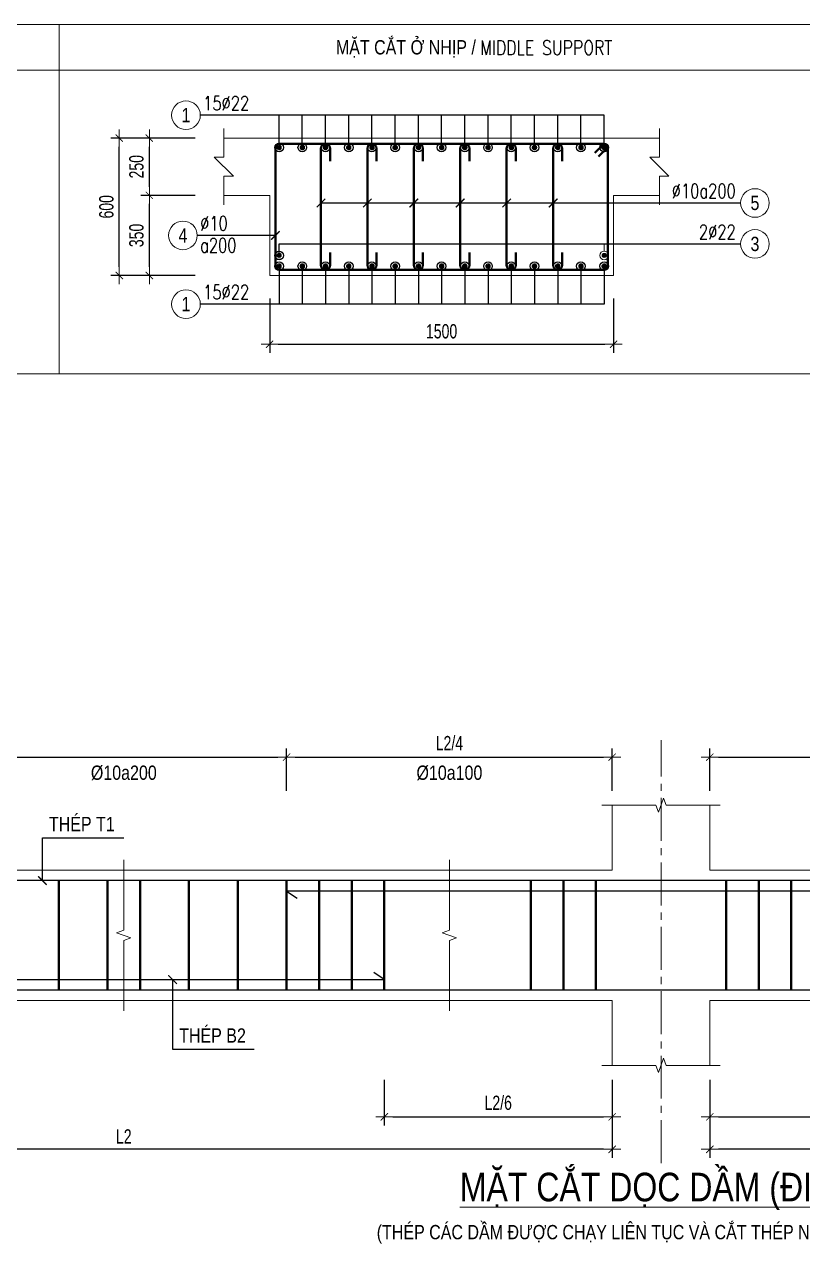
# Model space of a CAD drawing. Header units: millimetres. Extents: x 0 to 256521, y -18667 to 27271.
# Drawn here: x 226762 to 230157, y -2574 to 2749 of the extents above; entities that cross this region are included whole.
import ezdxf
from ezdxf.enums import TextEntityAlignment as Align

# ---------------------------------------------------------------- set-up
doc = ezdxf.new("R2010")
doc.units = ezdxf.units.MM
doc.linetypes.add('CENTER2', pattern=[1.125, 0.75, -0.125, 0.125, -0.125])
doc.layers.get('0').update_dxf_attribs({"lineweight": 20})
doc.layers.get('Defpoints').update_dxf_attribs({"color": 151, "lineweight": 9})
for name, color, linetype, lineweight in [('NDC_S_AXIS', 5, 'CENTER2', 13), ('NDC_S_CONTINUOUS', 3, 'Continuous', 20), ('NDC_S_DIM', 1, 'Continuous', 15), ('NDC_S_REBAR', 4, 'Continuous', 35), ('NDC_S_STIRRUP', 4, 'Continuous', 40), ('NDC_S_THIN LINE', 8, 'Continuous', 9), ('NDC_S_VN TEXT', 7, 'Continuous', 20), ('NDC_Table', 3, 'Continuous', 20)]:
    doc.layers.add(name, color=color, linetype=linetype, lineweight=lineweight)
doc.layers.add('S-REIN', color=1, linetype='Continuous')
doc.styles.add('ARIAL', font='arial.ttf', dxfattribs={"width": 0.8})
doc.styles.add('NDC_DIM', font='', dxfattribs={"width": 0.75})
doc.styles.add('NDC_EN TXT', font='romans.shx', dxfattribs={"width": 0.8})
doc.styles.add('NDC_VIE TXT', font='arial.ttf', dxfattribs={"width": 0.8})
doc.styles.get('NDC_DIM').set_extended_font_data('Dotum')
doc.dimstyles.new('NDC_dim_25', dxfattribs={"dimscale": 25, "dimtxt": 2.5, "dimasz": 1.5, "dimexe": 1.5, "dimexo": 2.5, "dimgap": 1, "dimtad": 1, "dimdec": 0, "dimzin": 0, "dimdsep": 46, "dimtxsty": 'NDC_DIM', "dimblk": 'DIMMARK', "dimcen": 0.09, "dimdle": 1.2, "dimclrd": 1, "dimclre": 1, "dimclrt": 3, "dimadec": 0, "dimazin": 0, "dimtfac": 1, "dimtdec": 0, "dimtix": 1, "dimtofl": 0, "dimtmove": 0, "dimatfit": 3, "dimfxl": 8, "dimfxlon": 1, "dimtolj": 1, "dimtzin": 0, "dimarcsym": 0})

# ---------------------------------------------------------------- blocks, each defined once
blk = doc.blocks.new('DIMMARK')
at = {"layer": 'NDC_S_DIM', "color": 1}
blk.add_line((-1.5, 0), (1, 0), dxfattribs=at)
at = {"layer": 'NDC_S_DIM', "color": 2, "const_width": 0.1}
blk.add_lwpolyline([(-0.42, -0.42), (0.42, 0.42)], dxfattribs=at)
blk = doc.blocks.new('*D225')
at = {"layer": 'Defpoints', "color": 0, "transparency": 16777216}
for p in [(225064.9, -1796), (229326.3, -1796), (225064.9, -2162.3)]:
    blk.add_point(p, dxfattribs=at)
at = {"layer": 'NDC_S_DIM', "color": 1, "lineweight": -2, "transparency": 16777216}
for p, q in [((225064.9, -1962.3), (225064.9, -2199.8)), ((229326.3, -1962.3), (229326.3, -2199.8)), ((229288.8, -2162.3), (225102.4, -2162.3))]:
    blk.add_line(p, q, dxfattribs=at)
at = {"layer": 'NDC_S_DIM', "color": 1, "lineweight": -2, "transparency": 16777216, "xscale": 37.5, "yscale": 37.5, "zscale": 37.5, "rotation": 180}
blk.add_blockref('DIMMARK', (225064.9, -2162.3), dxfattribs=at)
at = {"layer": 'NDC_S_DIM', "color": 1, "lineweight": -2, "transparency": 16777216, "xscale": 37.5, "yscale": 37.5, "zscale": 37.5}
blk.add_blockref('DIMMARK', (229326.3, -2162.3), dxfattribs=at)
at = {"layer": 'NDC_S_DIM', "color": 3, "transparency": 16777216, "insert": (227195.6, -2106), "char_height": 62.5, "attachment_point": 5, "style": 'NDC_DIM'}
blk.add_mtext('\\A1;L2', dxfattribs=at)
blk = doc.blocks.new('*D228')
at = {"layer": 'Defpoints', "color": 0, "transparency": 16777216}
for p in [(229326.3, -449.7), (227905.8, -659.6), (229326.3, -659.6)]:
    blk.add_point(p, dxfattribs=at)
at = {"layer": 'NDC_S_DIM', "color": 1, "lineweight": -2, "transparency": 16777216}
for p, q in [((227905.8, -597.1), (227905.8, -412.2)), ((229326.3, -597.1), (229326.3, -412.2)), ((227943.3, -449.7), (229288.8, -449.7))]:
    blk.add_line(p, q, dxfattribs=at)
at = {"layer": 'NDC_S_DIM', "color": 1, "lineweight": -2, "transparency": 16777216, "xscale": 37.5, "yscale": 37.5, "zscale": 37.5, "rotation": 180}
blk.add_blockref('DIMMARK', (227905.8, -449.7), dxfattribs=at)
at = {"layer": 'NDC_S_DIM', "color": 1, "lineweight": -2, "transparency": 16777216, "xscale": 37.5, "yscale": 37.5, "zscale": 37.5}
blk.add_blockref('DIMMARK', (229326.3, -449.7), dxfattribs=at)
at = {"layer": 'NDC_S_DIM', "color": 3, "transparency": 16777216, "insert": (228616.1, -389), "char_height": 62.5, "attachment_point": 5, "style": 'NDC_DIM'}
blk.add_mtext('\\A1;L2/4', dxfattribs=at)
blk = doc.blocks.new('*D229')
at = {"layer": 'Defpoints', "color": 0, "transparency": 16777216}
for p in [(227905.8, -449.7), (226485.4, -659.6), (227905.8, -659.6)]:
    blk.add_point(p, dxfattribs=at)
at = {"layer": 'NDC_S_DIM', "color": 1, "lineweight": -2, "transparency": 16777216}
for p, q in [((226485.4, -597.1), (226485.4, -412.2)), ((227905.8, -597.1), (227905.8, -412.2)), ((226522.9, -449.7), (227868.3, -449.7))]:
    blk.add_line(p, q, dxfattribs=at)
at = {"layer": 'NDC_S_DIM', "color": 1, "lineweight": -2, "transparency": 16777216, "xscale": 37.5, "yscale": 37.5, "zscale": 37.5, "rotation": 180}
blk.add_blockref('DIMMARK', (226485.4, -449.7), dxfattribs=at)
at = {"layer": 'NDC_S_DIM', "color": 1, "lineweight": -2, "transparency": 16777216, "xscale": 37.5, "yscale": 37.5, "zscale": 37.5}
blk.add_blockref('DIMMARK', (227905.8, -449.7), dxfattribs=at)
blk = doc.blocks.new('*D232')
at = {"layer": 'Defpoints', "color": 0, "transparency": 16777216}
for p in [(228332, -1796), (229326.3, -1796), (229326.3, -2020.3)]:
    blk.add_point(p, dxfattribs=at)
at = {"layer": 'NDC_S_DIM', "color": 1, "lineweight": -2, "transparency": 16777216}
for p, q in [((228332, -1858.5), (228332, -2057.8)), ((229326.3, -1858.5), (229326.3, -2057.8)), ((228369.5, -2020.3), (229288.8, -2020.3))]:
    blk.add_line(p, q, dxfattribs=at)
at = {"layer": 'NDC_S_DIM', "color": 1, "lineweight": -2, "transparency": 16777216, "xscale": 37.5, "yscale": 37.5, "zscale": 37.5, "rotation": 180}
blk.add_blockref('DIMMARK', (228332, -2020.3), dxfattribs=at)
at = {"layer": 'NDC_S_DIM', "color": 1, "lineweight": -2, "transparency": 16777216, "xscale": 37.5, "yscale": 37.5, "zscale": 37.5}
blk.add_blockref('DIMMARK', (229326.3, -2020.3), dxfattribs=at)
at = {"layer": 'NDC_S_DIM', "color": 3, "transparency": 16777216, "insert": (228829.1, -1959.5), "char_height": 62.5, "attachment_point": 5, "style": 'NDC_DIM'}
blk.add_mtext('\\A1;L2/6', dxfattribs=at)
blk = doc.blocks.new('*D233')
at = {"layer": 'Defpoints', "color": 0, "transparency": 16777216}
for p in [(229752.4, -1796), (234013.8, -1796), (229752.4, -2162.3)]:
    blk.add_point(p, dxfattribs=at)
at = {"layer": 'NDC_S_DIM', "color": 1, "lineweight": -2, "transparency": 16777216}
for p, q in [((229752.4, -1962.3), (229752.4, -2199.8)), ((234013.8, -1962.3), (234013.8, -2199.8)), ((233976.3, -2162.3), (229789.9, -2162.3))]:
    blk.add_line(p, q, dxfattribs=at)
at = {"layer": 'NDC_S_DIM', "color": 1, "lineweight": -2, "transparency": 16777216, "xscale": 37.5, "yscale": 37.5, "zscale": 37.5, "rotation": 180}
blk.add_blockref('DIMMARK', (229752.4, -2162.3), dxfattribs=at)
at = {"layer": 'NDC_S_DIM', "color": 1, "lineweight": -2, "transparency": 16777216, "xscale": 37.5, "yscale": 37.5, "zscale": 37.5}
blk.add_blockref('DIMMARK', (234013.8, -2162.3), dxfattribs=at)
at = {"layer": 'NDC_S_DIM', "color": 3, "transparency": 16777216, "insert": (231883.1, -2106), "char_height": 62.5, "attachment_point": 5, "style": 'NDC_DIM'}
blk.add_mtext('\\A1;L3', dxfattribs=at)
blk = doc.blocks.new('*D234')
at = {"layer": 'Defpoints', "color": 0, "transparency": 16777216}
for p in [(231172.9, -449.7), (229752.4, -659.6), (231172.9, -659.6)]:
    blk.add_point(p, dxfattribs=at)
at = {"layer": 'NDC_S_DIM', "color": 1, "lineweight": -2, "transparency": 16777216}
for p, q in [((229752.4, -597.1), (229752.4, -412.2)), ((231172.9, -597.1), (231172.9, -412.2)), ((229789.9, -449.7), (231135.4, -449.7))]:
    blk.add_line(p, q, dxfattribs=at)
at = {"layer": 'NDC_S_DIM', "color": 1, "lineweight": -2, "transparency": 16777216, "xscale": 37.5, "yscale": 37.5, "zscale": 37.5, "rotation": 180}
blk.add_blockref('DIMMARK', (229752.4, -449.7), dxfattribs=at)
at = {"layer": 'NDC_S_DIM', "color": 1, "lineweight": -2, "transparency": 16777216, "xscale": 37.5, "yscale": 37.5, "zscale": 37.5}
blk.add_blockref('DIMMARK', (231172.9, -449.7), dxfattribs=at)
at = {"layer": 'NDC_S_DIM', "color": 3, "transparency": 16777216, "insert": (230462.7, -389), "char_height": 62.5, "attachment_point": 5, "style": 'NDC_DIM'}
blk.add_mtext('\\A1;L3/4', dxfattribs=at)
blk = doc.blocks.new('*D237')
at = {"layer": 'Defpoints', "color": 0, "transparency": 16777216}
for p in [(229752.4, -1796), (230746.8, -1796), (230746.8, -2020.3)]:
    blk.add_point(p, dxfattribs=at)
at = {"layer": 'NDC_S_DIM', "color": 1, "lineweight": -2, "transparency": 16777216}
for p, q in [((229752.4, -1858.5), (229752.4, -2057.8)), ((230746.8, -1858.5), (230746.8, -2057.8)), ((229789.9, -2020.3), (230709.3, -2020.3))]:
    blk.add_line(p, q, dxfattribs=at)
at = {"layer": 'NDC_S_DIM', "color": 1, "lineweight": -2, "transparency": 16777216, "xscale": 37.5, "yscale": 37.5, "zscale": 37.5, "rotation": 180}
blk.add_blockref('DIMMARK', (229752.4, -2020.3), dxfattribs=at)
at = {"layer": 'NDC_S_DIM', "color": 1, "lineweight": -2, "transparency": 16777216, "xscale": 37.5, "yscale": 37.5, "zscale": 37.5}
blk.add_blockref('DIMMARK', (230746.8, -2020.3), dxfattribs=at)
at = {"layer": 'NDC_S_DIM', "color": 3, "transparency": 16777216, "insert": (230249.6, -1959.5), "char_height": 62.5, "attachment_point": 5, "style": 'NDC_DIM'}
blk.add_mtext('\\A1;L3/6', dxfattribs=at)
blk = doc.blocks.new('*D271')
at = {"layer": 'Defpoints', "color": 0, "transparency": 16777216}
for p in [(227832, 1652.8), (229332, 1652.8), (229332, 1352.8)]:
    blk.add_point(p, dxfattribs=at)
at = {"layer": 'NDC_S_DIM', "color": 1, "lineweight": -2, "transparency": 16777216}
for p, q in [((227832, 1552.8), (227832, 1315.3)), ((229332, 1552.8), (229332, 1315.3)), ((227869.5, 1352.8), (229294.5, 1352.8))]:
    blk.add_line(p, q, dxfattribs=at)
at = {"layer": 'NDC_S_DIM', "color": 1, "lineweight": -2, "transparency": 16777216, "xscale": 37.5, "yscale": 37.5, "zscale": 37.5, "rotation": 180}
blk.add_blockref('DIMMARK', (227832, 1352.8), dxfattribs=at)
at = {"layer": 'NDC_S_DIM', "color": 1, "lineweight": -2, "transparency": 16777216, "xscale": 37.5, "yscale": 37.5, "zscale": 37.5}
blk.add_blockref('DIMMARK', (229332, 1352.8), dxfattribs=at)
at = {"layer": 'NDC_S_DIM', "color": 3, "transparency": 16777216, "insert": (228582, 1409), "char_height": 62.5, "attachment_point": 5, "style": 'NDC_DIM'}
blk.add_mtext('\\A1;1500', dxfattribs=at)
blk = doc.blocks.new('*D272')
at = {"layer": 'Defpoints', "color": 0, "transparency": 16777216}
for p in [(227307, 2002.8), (227632, 2002.8), (227632, 1652.8)]:
    blk.add_point(p, dxfattribs=at)
at = {"layer": 'NDC_S_DIM', "color": 1, "lineweight": -2, "transparency": 16777216}
for p, q in [((227507, 2002.8), (227269.5, 2002.8)), ((227307, 1690.3), (227307, 1965.3)), ((227507, 1652.8), (227269.5, 1652.8))]:
    blk.add_line(p, q, dxfattribs=at)
at = {"layer": 'NDC_S_DIM', "color": 1, "lineweight": -2, "transparency": 16777216, "xscale": 37.5, "yscale": 37.5, "zscale": 37.5}
for p, rotation in [((227307, 2002.8), 90), ((227307, 1652.8), 270)]:
    blk.add_blockref('DIMMARK', p, dxfattribs=dict(at, rotation=rotation))
at = {"layer": 'NDC_S_DIM', "color": 3, "transparency": 16777216, "insert": (227250.8, 1827.8), "char_height": 62.5, "attachment_point": 5, "rotation": 90, "style": 'NDC_DIM'}
blk.add_mtext('\\A1;350', dxfattribs=at)
blk = doc.blocks.new('*D273')
at = {"layer": 'Defpoints', "color": 0, "transparency": 16777216}
for p in [(227307, 2252.8), (227632, 2252.8), (227632, 2002.8)]:
    blk.add_point(p, dxfattribs=at)
at = {"layer": 'NDC_S_DIM', "color": 1, "lineweight": -2, "transparency": 16777216}
for p, q in [((227507, 2252.8), (227269.5, 2252.8)), ((227307, 2040.3), (227307, 2215.3)), ((227507, 2002.8), (227269.5, 2002.8))]:
    blk.add_line(p, q, dxfattribs=at)
at = {"layer": 'NDC_S_DIM', "color": 1, "lineweight": -2, "transparency": 16777216, "xscale": 37.5, "yscale": 37.5, "zscale": 37.5}
for p, rotation in [((227307, 2252.8), 90), ((227307, 2002.8), 270)]:
    blk.add_blockref('DIMMARK', p, dxfattribs=dict(at, rotation=rotation))
at = {"layer": 'NDC_S_DIM', "color": 3, "transparency": 16777216, "insert": (227250.8, 2127.8), "char_height": 62.5, "attachment_point": 5, "rotation": 90, "style": 'NDC_DIM'}
blk.add_mtext('\\A1;250', dxfattribs=at)
blk = doc.blocks.new('*D274')
at = {"layer": 'Defpoints', "color": 0, "transparency": 16777216}
for p in [(227176, 2252.8), (227632, 2252.8), (227632, 1652.8)]:
    blk.add_point(p, dxfattribs=at)
at = {"layer": 'NDC_S_DIM', "color": 1, "lineweight": -2, "transparency": 16777216}
for p, q in [((227376, 2252.8), (227138.5, 2252.8)), ((227176, 1690.3), (227176, 2215.3)), ((227376, 1652.8), (227138.5, 1652.8))]:
    blk.add_line(p, q, dxfattribs=at)
at = {"layer": 'NDC_S_DIM', "color": 1, "lineweight": -2, "transparency": 16777216, "xscale": 37.5, "yscale": 37.5, "zscale": 37.5}
for p, rotation in [((227176, 2252.8), 90), ((227176, 1652.8), 270)]:
    blk.add_blockref('DIMMARK', p, dxfattribs=dict(at, rotation=rotation))
at = {"layer": 'NDC_S_DIM', "color": 3, "transparency": 16777216, "insert": (227119.8, 1952.8), "char_height": 62.5, "attachment_point": 5, "rotation": 90, "style": 'NDC_DIM'}
blk.add_mtext('\\A1;600', dxfattribs=at)
blk = doc.blocks.new('kata_block_THEP')
at = {"layer": 'NDC_S_REBAR', "color": 0}
for p, q in [((-0.5, 0), (0.5, 0)), ((-0.35, 0.35), (0.35, -0.35)), ((0.35, 0.35), (-0.35, -0.35)), ((0, 0.5), (0, -0.5))]:
    blk.add_line(p, q, dxfattribs=at)
at = {"layer": 'NDC_S_REBAR', "color": 0, "const_width": 0.0833}
blk.add_lwpolyline([(-0.5, 0, 1), (0.5, 0, 1), (-0.5, 0, 1)], format="xyb", dxfattribs=at)
blk = doc.blocks.new('*U212')
blk.add_circle((-2.5, 0), 2.5)
at = {"layer": 'NDC_S_VN TEXT', "color": 3, "style": 'NDC_EN TXT', "width": 0.75}
blk.add_attdef('DK1', (0.5, 0.85), '', height=2.5, dxfattribs=at)
at = {"layer": 'NDC_S_VN TEXT', "color": 7, "style": 'ARIAL', "width": 0.8}
blk.add_attdef('SH2', text='', height=2.5, dxfattribs=at).set_placement((-2.5, 0), align=Align.MIDDLE)
blk = doc.blocks.new('*U209')
blk.add_circle((2.5, 0), 2.5)
at = {"layer": 'NDC_S_VN TEXT', "color": 3, "style": 'NDC_EN TXT', "width": 0.75}
blk.add_attdef('DK2', text='', height=2.5, dxfattribs=at).set_placement((-0.85, 0.85), align=Align.RIGHT)
at = {"layer": 'NDC_S_VN TEXT', "color": 7, "style": 'ARIAL', "width": 0.8}
blk.add_attdef('SH3', text='', height=2.5, dxfattribs=at).set_placement((2.5, 0), align=Align.MIDDLE)
blk = doc.blocks.new('*U213')
blk.add_circle((-2.5, 0), 2.5)
at = {"layer": 'NDC_S_VN TEXT', "color": 3, "style": 'NDC_EN TXT', "width": 0.75}
for tag, p in [('DK1', (0.5, 0.85)), ('KC1', (0.5, -2.97))]:
    blk.add_attdef(tag, p, '', height=2.5, dxfattribs=at)
at = {"layer": 'NDC_S_VN TEXT', "color": 7, "style": 'ARIAL', "width": 0.8}
blk.add_attdef('SH2', text='', height=2.5, dxfattribs=at).set_placement((-2.5, 0), align=Align.MIDDLE)
blk = doc.blocks.new('TABLE 1')
at = {"layer": 'NDC_Table'}
for p, q in [((0, 0), (10824, 0)), ((4237.7, 0), (4237.7, -1526.1)), ((0, -200), (10824, -200)), ((0, -1526.1), (10824, -1526.1))]:
    blk.add_line(p, q, dxfattribs=at)
at = {"layer": 'NDC_S_VN TEXT', "style": 'NDC_VIE TXT', "width": 0.8}
blk.add_text('MẶT CẮT Ở NHỊP /', height=62.5, dxfattribs=at).set_placement((5750.6, -100), align=Align.MIDDLE_CENTER)
at = {"layer": 'NDC_S_VN TEXT', "color": 2, "style": 'NDC_EN TXT', "width": 0.8}
blk.add_text('MIDDLE SUPPORT', height=62.5, dxfattribs=at).set_placement((6074.5, -101.8), align=Align.MIDDLE_LEFT)

msp = doc.modelspace()

# ---------------------------------------------------------------- linework, layer by layer
at = {"layer": 'NDC_S_AXIS', "ltscale": 250}
msp.add_line((229539.4, -2222.1), (229539.4, -375.5), dxfattribs=at)
at = {"layer": 'NDC_S_CONTINUOUS'}
msp.add_line((227632, 2252.8), (229532, 2252.8), dxfattribs=at)
for points in [[(227632, 2002.8), (227832, 2002.8), (227832, 1652.8), (229332, 1652.8), (229332, 2002.8), (229532, 2002.8)], [(229326.3, -659.6), (229326.3, -943.7), (225064.9, -943.7), (225064.9, -659.6)], [(234013.8, -659.6), (234013.8, -943.7), (229752.4, -943.7), (229752.4, -659.6)], [(229326.3, -1796), (229326.3, -1511.9), (225064.9, -1511.9), (225064.9, -1796)], [(234013.8, -1796), (234013.8, -1511.9), (229752.4, -1511.9), (229752.4, -1796)]]:
    msp.add_lwpolyline(points, dxfattribs=at)
at = {"layer": 'NDC_S_DIM'}
for points in [[(227632, 1961.1), (227632, 2086.1), (227673.7, 2086.1), (227590.4, 2169.4), (227632, 2169.4), (227632, 2294.4)], [(229532, 1961.1), (229532, 2086.1), (229573.7, 2086.1), (229490.4, 2169.4), (229532, 2169.4), (229532, 2294.4)], [(229280.8, -659.6), (229516.6, -659.6), (229528, -690.8), (229550.7, -628.4), (229562.1, -659.6), (229797.9, -659.6)], [(227195.6, -898.2), (227195.6, -1205.1), (227164.4, -1216.4), (227226.8, -1239.2), (227195.6, -1250.5), (227195.6, -1557.4)], [(228616.1, -898.2), (228616.1, -1205.1), (228584.8, -1216.4), (228647.3, -1239.2), (228616.1, -1250.5), (228616.1, -1557.4)], [(229280.8, -1796), (229516.6, -1796), (229528, -1827.2), (229550.7, -1764.7), (229562.1, -1796), (229797.9, -1796)]]:
    msp.add_lwpolyline(points, dxfattribs=at)
at = {"layer": 'NDC_S_STIRRUP', "ltscale": 37.5}
for p, q in [((226911.5, -989.2), (226911.5, -1466.6)), ((227124.6, -989.2), (227124.6, -1466.6)), ((227266.6, -989.2), (227266.6, -1466.6)), ((227479.7, -989.2), (227479.7, -1466.6)), ((227692.8, -989.2), (227692.8, -1466.6)), ((227905.8, -989.2), (227905.8, -1466.6)), ((228047.9, -989.2), (228047.9, -1466.6)), ((228189.9, -989.2), (228189.9, -1466.6)), ((228332, -989.2), (228332, -1466.6)), ((228971.2, -989.2), (228971.2, -1466.6)), ((229113.2, -989.2), (229113.2, -1466.6)), ((229255.3, -989.2), (229255.3, -1466.6)), ((229823.5, -989.2), (229823.5, -1466.6)), ((229965.5, -989.2), (229965.5, -1466.6)), ((230107.5, -989.2), (230107.5, -1466.6))]:
    msp.add_line(p, q, dxfattribs=at)
at = {"layer": 'NDC_S_STIRRUP'}
for points in [[(229251, 2187.8), (229291, 2227.8, -0.414214), (229307, 2211.8), (229307, 1693.8, -0.414214), (229291, 1677.8), (227873, 1677.8, -0.414214), (227857, 1693.8), (227857, 2211.8, -0.414214), (227873, 2227.8), (229291, 2227.8, -0.414214), (229307, 2211.8), (229267, 2171.8)], [(228095.6, 2152.8), (228095.6, 2207.8, 1), (228055.6, 2207.8), (228055.6, 1697.8, 1), (228095.6, 1697.8), (228095.6, 1752.8)], [(228298.2, 2152.8), (228298.2, 2207.8, 1), (228258.2, 2207.8), (228258.2, 1697.8, 1), (228298.2, 1697.8), (228298.2, 1752.8)], [(228500.8, 2152.8), (228500.8, 2207.8, 1), (228460.8, 2207.8), (228460.8, 1697.8, 1), (228500.8, 1697.8), (228500.8, 1752.8)], [(228703.3, 2152.8), (228703.3, 2207.8, 1), (228663.3, 2207.8), (228663.3, 1697.8, 1), (228703.3, 1697.8), (228703.3, 1752.8)], [(228905.9, 2152.8), (228905.9, 2207.8, 1), (228865.9, 2207.8), (228865.9, 1697.8, 1), (228905.9, 1697.8), (228905.9, 1752.8)], [(229108.5, 2152.8), (229108.5, 2207.8, 1), (229068.5, 2207.8), (229068.5, 1697.8, 1), (229108.5, 1697.8), (229108.5, 1752.8)]]:
    msp.add_lwpolyline(points, format="xyb", dxfattribs=at)
at = {"layer": 'NDC_S_THIN LINE'}
msp.add_line((229291, 1759.5), (229291, 1790.8), dxfattribs=at)
for centre in [(227873, 1740.8), (229291, 1740.8)]:
    msp.add_circle(centre, 18.8, dxfattribs=at)
at = {"layer": 'S-REIN', "ltscale": 100}
for points in [[(234403.6, -1466.6), (234403.6, -1031.8, 0.414214), (234360.9, -989.2), (223297.3, -989.2, 0.414214), (223254.7, -1031.8), (223254.7, -1466.6)], [(223285, -1095), (223285, -1424, 0.414214), (223327.6, -1466.6), (234330.6, -1466.6, 0.414214), (234373.2, -1424), (234373.2, -1095)]]:
    msp.add_lwpolyline(points, format="xyb", dxfattribs=at)
for points in [[(231326.7, -1065), (231372.2, -1034.6), (227905.8, -1034.6), (227951.3, -1065)], [(226104.7, -1390.8), (226059.3, -1421.1), (228332, -1421.1), (228286.5, -1390.8)]]:
    msp.add_lwpolyline(points, dxfattribs=at)

# ---------------------------------------------------------------- block references
at = {"layer": 'NDC_S_REBAR'}
for p, xscale, yscale, zscale in [((227873, 2211.8), 22, 22, 22), ((227974.3, 2211.8), 22, 22, 22), ((228075.6, 2211.8), 22, 22, 22), ((228176.9, 2211.8), 22, 22, 22), ((228278.2, 2211.8), 22, 22, 22), ((228379.5, 2211.8), 22, 22, 22), ((228480.8, 2211.8), 22, 22, 22), ((228582, 2211.8), 22, 22, 22), ((228683.3, 2211.8), 22, 22, 22), ((228784.6, 2211.8), 22, 22, 22), ((228885.9, 2211.8), 22, 22, 22), ((228987.2, 2211.8), 22, 22, 22), ((229088.5, 2211.8), 22, 22, 22), ((229189.8, 2211.8), 22, 22, 22), ((229291, 2211.8), 22, 22, 22), ((227873, 1693.8), 22, 22, 22), ((227873, 1740.8), 20, 20, 20), ((227974.3, 1693.8), 22, 22, 22), ((228075.6, 1693.8), 22, 22, 22), ((228176.9, 1693.8), 22, 22, 22), ((228278.2, 1693.8), 22, 22, 22), ((228379.5, 1693.8), 22, 22, 22), ((228480.8, 1693.8), 22, 22, 22), ((228582, 1693.8), 22, 22, 22), ((228683.3, 1693.8), 22, 22, 22), ((228784.6, 1693.8), 22, 22, 22), ((228885.9, 1693.8), 22, 22, 22), ((228987.2, 1693.8), 22, 22, 22), ((229088.5, 1693.8), 22, 22, 22), ((229189.8, 1693.8), 22, 22, 22), ((229291, 1693.8), 22, 22, 22), ((229291, 1740.8), 20, 20, 20)]:
    msp.add_blockref('kata_block_THEP', p, dxfattribs=dict(at, xscale=xscale, yscale=yscale, zscale=zscale))
at = {"layer": 'NDC_S_THIN LINE'}
msp.add_blockref('TABLE 1', (222675.6, 2749.3), dxfattribs=at)
at = {"layer": 'NDC_S_THIN LINE', "xscale": 25, "yscale": 25, "zscale": 25}
for name, p, values in [('*U212', (227529.3, 2352.8), {'SH2': '1', 'DK1': '15%%c22'}), ('*U209', (229886.6, 1969.5), {'SH3': '5', 'DK2': '%%c10a200'}), ('*U213', (227516, 1827.8), {'SH2': '4', 'DK1': '%%c10', 'KC1': 'a200'}), ('*U209', (229886.6, 1790.8), {'SH3': '3', 'DK2': '2%%c22'}), ('*U212', (227529.3, 1527.8), {'SH2': '1', 'DK1': '15%%c22'})]:
    msp.add_blockref(name, p, dxfattribs=at).add_auto_attribs(values)

# ---------------------------------------------------------------- texts
at = {"layer": 'NDC_S_VN TEXT', "style": 'NDC_VIE TXT', "width": 0.8}
for s, height, p in [('%%C10a200', 62.5, (227195.6, -549.1)), ('%%C10a100', 62.5, (228616.1, -549.1)), ('%%UMẶT CẮT DỌC DẦM (ĐIỂN HÌNH)', 125, (229740.2, -2389.4)), ('(THÉP CÁC DẦM ĐƯỢC CHẠY LIÊN TỤC VÀ CẮT THÉP NHỊP, GỐI THEO CHI TIẾT NÀY)', 62.5, (229740.2, -2555.1))]:
    msp.add_text(s, height=height, dxfattribs=at).set_placement(p, align=Align.CENTER)
for s, p in [('THÉP T1', (226868.9, -773.2)), ('THÉP B2', (227437.1, -1696.5))]:
    msp.add_text(s, height=62.5, dxfattribs=at).set_placement(p)

# ---------------------------------------------------------------- dimensions: what is measured, and where the dimension line sits
at = {"layer": 'NDC_S_DIM'}
for base, p1, p2, picture, middle in [((227176, 2252.8), (227632, 1652.8), (227632, 2252.8), '*D274', (227119.8, 1952.8)), ((227307, 2252.8), (227632, 2002.8), (227632, 2252.8), '*D273', (227250.8, 2127.8)), ((227307, 2002.8), (227632, 1652.8), (227632, 2002.8), '*D272', (227250.8, 1827.8))]:
    dim = msp.add_linear_dim(base=base, p1=p1, p2=p2, angle=270, dimstyle='NDC_dim_25', dxfattribs=at)
    dim.commit()
    dim.dimension.update_dxf_attribs({"geometry": picture, "text_midpoint": middle})
dim = msp.add_linear_dim(base=(229332, 1352.8), p1=(227832, 1652.8), p2=(229332, 1652.8), dimstyle='NDC_dim_25', dxfattribs=at)
dim.commit()
dim.dimension.update_dxf_attribs({"geometry": '*D271', "text_midpoint": (228582, 1409)})
for base, p1, p2, text, picture, middle in [((229326.3, -449.7), (227905.8, -659.6), (229326.3, -659.6), 'L2/4', '*D228', (228616.1, -389)), ((231172.9, -449.7), (229752.4, -659.6), (231172.9, -659.6), 'L3/4', '*D234', (230462.7, -389)), ((227905.8, -449.7), (226485.4, -659.6), (227905.8, -659.6), ' ', '*D229', (227195.6, -449.7)), ((229326.3, -2020.3), (228332, -1796), (229326.3, -1796), 'L2/6', '*D232', (228829.1, -1959.5)), ((230746.8, -2020.3), (229752.4, -1796), (230746.8, -1796), 'L3/6', '*D237', (230249.6, -1959.5))]:
    dim = msp.add_linear_dim(base=base, p1=p1, p2=p2, text=text, dimstyle='NDC_dim_25', dxfattribs=at)
    dim.commit()
    dim.dimension.update_dxf_attribs({"geometry": picture, "text_midpoint": middle})
for base, p1, p2, text, picture, middle in [((225064.9, -2162.3), (229326.3, -1796), (225064.9, -1796), 'L2', '*D225', (227195.6, -2106)), ((229752.4, -2162.3), (234013.8, -1796), (229752.4, -1796), 'L3', '*D233', (231883.1, -2106))]:
    dim = msp.add_linear_dim(base=base, p1=p1, p2=p2, angle=180, text=text, dimstyle='NDC_dim_25', dxfattribs=at)
    dim.commit()
    dim.dimension.update_dxf_attribs({"geometry": picture, "text_midpoint": middle})

# ---------------------------------------------------------------- leaders
at = {"layer": 'NDC_S_THIN LINE'}
for points, override in [([(227873, 2211.8), (227873, 2352.8), (227529.3, 2352.8)], {"dimldrblk": 'DotBlank'}), ([(227974.3, 2211.8), (227974.3, 2352.8), (227529.3, 2352.8)], {"dimldrblk": 'DotBlank'}), ([(228075.6, 2211.8), (228075.6, 2352.8), (227529.3, 2352.8)], {"dimldrblk": 'DotBlank'}), ([(228176.9, 2211.8), (228176.9, 2352.8), (227529.3, 2352.8)], {"dimldrblk": 'DotBlank'}), ([(228278.2, 2211.8), (228278.2, 2352.8), (227529.3, 2352.8)], {"dimldrblk": 'DotBlank'}), ([(228379.5, 2211.8), (228379.5, 2352.8), (227529.3, 2352.8)], {"dimldrblk": 'DotBlank'}), ([(228480.8, 2211.8), (228480.8, 2352.8), (227529.3, 2352.8)], {"dimldrblk": 'DotBlank'}), ([(228582, 2211.8), (228582, 2352.8), (227529.3, 2352.8)], {"dimldrblk": 'DotBlank'}), ([(228683.3, 2211.8), (228683.3, 2352.8), (227529.3, 2352.8)], {"dimldrblk": 'DotBlank'}), ([(228784.6, 2211.8), (228784.6, 2352.8), (227529.3, 2352.8)], {"dimldrblk": 'DotBlank'}), ([(228885.9, 2211.8), (228885.9, 2352.8), (227529.3, 2352.8)], {"dimldrblk": 'DotBlank'}), ([(228987.2, 2211.8), (228987.2, 2352.8), (227529.3, 2352.8)], {"dimldrblk": 'DotBlank'}), ([(229088.5, 2211.8), (229088.5, 2352.8), (227529.3, 2352.8)], {"dimldrblk": 'DotBlank'}), ([(229189.8, 2211.8), (229189.8, 2352.8), (227529.3, 2352.8)], {"dimldrblk": 'DotBlank'}), ([(229291, 2211.8), (229291, 2352.8), (227529.3, 2352.8)], {"dimldrblk": 'DotBlank'}), ([(228055.6, 1969.5), (229886.6, 1969.5)], {"dimldrblk": 'ArchTick'}), ([(228258.2, 1969.5), (229886.6, 1969.5)], {"dimldrblk": 'ArchTick'}), ([(228460.8, 1969.5), (229886.6, 1969.5)], {"dimldrblk": 'ArchTick'}), ([(228663.3, 1969.5), (229886.6, 1969.5)], {"dimldrblk": 'ArchTick'}), ([(228865.9, 1969.5), (229886.6, 1969.5)], {"dimldrblk": 'ArchTick'}), ([(229068.5, 1969.5), (229886.6, 1969.5)], {"dimldrblk": 'ArchTick'}), ([(227857, 1827.8), (227516, 1827.8)], {"dimldrblk": 'ArchTick'}), ([(227873, 1740.8), (227873, 1790.8), (229886.6, 1790.8)], {"dimldrblk": 'DotBlank'}), ([(227873, 1693.8), (227873, 1527.8), (227529.3, 1527.8)], {"dimldrblk": 'DotBlank'}), ([(227974.3, 1693.8), (227974.3, 1527.8), (227529.3, 1527.8)], {"dimldrblk": 'DotBlank'}), ([(228075.6, 1693.8), (228075.6, 1527.8), (227529.3, 1527.8)], {"dimldrblk": 'DotBlank'}), ([(228176.9, 1693.8), (228176.9, 1527.8), (227529.3, 1527.8)], {"dimldrblk": 'DotBlank'}), ([(228278.2, 1693.8), (228278.2, 1527.8), (227529.3, 1527.8)], {"dimldrblk": 'DotBlank'}), ([(228379.5, 1693.8), (228379.5, 1527.8), (227529.3, 1527.8)], {"dimldrblk": 'DotBlank'}), ([(228480.8, 1693.8), (228480.8, 1527.8), (227529.3, 1527.8)], {"dimldrblk": 'DotBlank'}), ([(228582, 1693.8), (228582, 1527.8), (227529.3, 1527.8)], {"dimldrblk": 'DotBlank'}), ([(228683.3, 1693.8), (228683.3, 1527.8), (227529.3, 1527.8)], {"dimldrblk": 'DotBlank'}), ([(228784.6, 1693.8), (228784.6, 1527.8), (227529.3, 1527.8)], {"dimldrblk": 'DotBlank'}), ([(228885.9, 1693.8), (228885.9, 1527.8), (227529.3, 1527.8)], {"dimldrblk": 'DotBlank'}), ([(228987.2, 1693.8), (228987.2, 1527.8), (227529.3, 1527.8)], {"dimldrblk": 'DotBlank'}), ([(229088.5, 1693.8), (229088.5, 1527.8), (227529.3, 1527.8)], {"dimldrblk": 'DotBlank'}), ([(229189.8, 1693.8), (229189.8, 1527.8), (227529.3, 1527.8)], {"dimldrblk": 'DotBlank'}), ([(229291, 1693.8), (229291, 1527.8), (227529.3, 1527.8)], {"dimldrblk": 'DotBlank'}), ([(226840.5, -989.2), (226840.5, -801.7), (227195.6, -801.7)], {"dimldrblk": 'ArchTick'}), ([(227408.7, -1421.1), (227408.7, -1724.9), (227763.8, -1724.9)], {"dimldrblk": 'ArchTick'})]:
    msp.add_leader(points, dimstyle='NDC_dim_25', override=override, dxfattribs=at)

doc.saveas('drawing.dxf')
